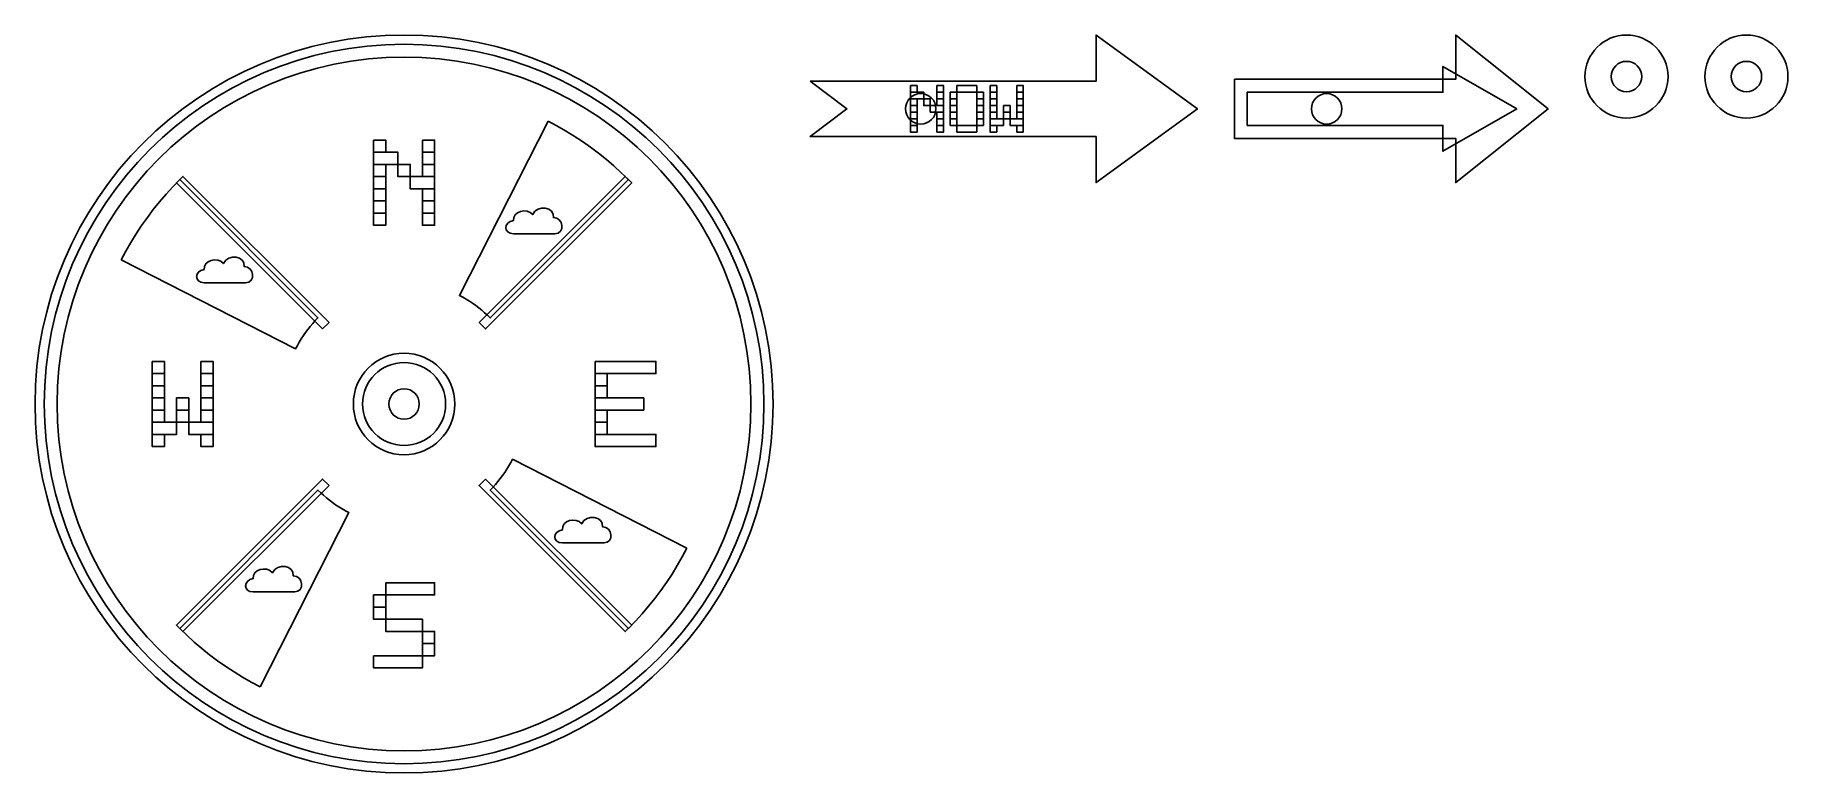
# Model space of a CAD drawing. Extents: x 4 to 194, y 4 to 84.
import ezdxf

# ---------------------------------------------------------------- set-up
doc = ezdxf.new("R2010")
doc.units = 0
doc.layers.add('CUT', color=1, linetype='CONTINUOUS')
doc.layers.add('RASTER', color=7, linetype='CONTINUOUS')

msp = doc.modelspace()

# ---------------------------------------------------------------- linework, layer by layer
at = {"layer": 'CUT'}
for points in [[(88, 79), (119, 79), (119, 84), (130, 76), (119, 68), (119, 73), (88, 73), (92, 76)], [(134, 79.2), (158, 79.2), (158, 84), (168, 76), (158, 68), (158, 72.8), (134, 72.8)]]:
    msp.add_lwpolyline(points, close=True, dxfattribs=at)
for centre, radius in [((44, 44), 40), ((176.5, 79.5), 4.5), ((189.5, 79.5), 4.5), ((176.5, 79.5), 1.65), ((189.5, 79.5), 1.65), ((100, 76), 1.65), ((144, 76), 1.65), ((44, 44), 1.65)]:
    msp.add_circle(centre, radius, dxfattribs=at)
at = {"layer": 'RASTER'}
for points in [[(134, 79.2), (158, 79.2), (158, 84), (168, 76), (158, 68), (158, 72.8), (134, 72.8)], [(135.4, 77.8), (135.4, 74.2), (156.6, 74.2), (156.6, 71.4), (164.6, 76), (156.6, 80.6), (156.6, 77.8), (135.4, 77.8)], [(98.88, 78.52), (99.6, 78.52), (99.6, 77.8), (98.88, 77.8)], [(101.76, 78.52), (102.48, 78.52), (102.48, 77.8), (101.76, 77.8)], [(103.92, 78.52), (106.08, 78.52), (106.08, 77.8), (103.92, 77.8)], [(107.52, 78.52), (108.24, 78.52), (108.24, 77.8), (107.52, 77.8)], [(110.4, 78.52), (111.12, 78.52), (111.12, 77.8), (110.4, 77.8)], [(98.88, 77.8), (100.32, 77.8), (100.32, 77.08), (98.88, 77.08)], [(98.88, 77.08), (99.6, 77.08), (99.6, 76.36), (98.88, 76.36)], [(98.88, 76.36), (99.6, 76.36), (99.6, 75.64), (98.88, 75.64)], [(100.32, 77.08), (101.04, 77.08), (101.04, 76.36), (100.32, 76.36)], [(101.04, 76.36), (102.48, 76.36), (102.48, 75.64), (101.04, 75.64)], [(101.76, 77.8), (102.48, 77.8), (102.48, 77.08), (101.76, 77.08)], [(101.76, 77.08), (102.48, 77.08), (102.48, 76.36), (101.76, 76.36)], [(103.2, 77.8), (103.92, 77.8), (103.92, 77.08), (103.2, 77.08)], [(103.2, 77.08), (103.92, 77.08), (103.92, 76.36), (103.2, 76.36)], [(103.2, 76.36), (103.92, 76.36), (103.92, 75.64), (103.2, 75.64)], [(106.08, 77.8), (106.8, 77.8), (106.8, 77.08), (106.08, 77.08)], [(106.08, 77.08), (106.8, 77.08), (106.8, 76.36), (106.08, 76.36)], [(106.08, 76.36), (106.8, 76.36), (106.8, 75.64), (106.08, 75.64)], [(107.52, 77.8), (108.24, 77.8), (108.24, 77.08), (107.52, 77.08)], [(107.52, 77.08), (108.24, 77.08), (108.24, 76.36), (107.52, 76.36)], [(107.52, 76.36), (108.24, 76.36), (108.24, 75.64), (107.52, 75.64)], [(108.96, 76.36), (109.68, 76.36), (109.68, 75.64), (108.96, 75.64)], [(110.4, 77.8), (111.12, 77.8), (111.12, 77.08), (110.4, 77.08)], [(110.4, 77.08), (111.12, 77.08), (111.12, 76.36), (110.4, 76.36)], [(110.4, 76.36), (111.12, 76.36), (111.12, 75.64), (110.4, 75.64)], [(59.617, 74.651), (60.572, 74.145), (61.511, 73.61), (62.432, 73.045), (63.336, 72.452), (64.22, 71.83), (65.084, 71.181), (65.927, 70.506), (66.749, 69.804), (67.548, 69.077), (68.324, 68.324), (53.334, 53.334), (53.036, 53.622), (52.729, 53.901), (52.414, 54.171), (52.09, 54.43), (51.759, 54.679), (51.42, 54.917), (51.073, 55.145), (50.719, 55.362), (50.359, 55.567), (49.993, 55.761)], [(98.88, 75.64), (99.6, 75.64), (99.6, 74.92), (98.88, 74.92)], [(98.88, 74.92), (99.6, 74.92), (99.6, 74.2), (98.88, 74.2)], [(98.88, 74.2), (99.6, 74.2), (99.6, 73.48), (98.88, 73.48)], [(101.76, 75.64), (102.48, 75.64), (102.48, 74.92), (101.76, 74.92)], [(101.76, 74.92), (102.48, 74.92), (102.48, 74.2), (101.76, 74.2)], [(101.76, 74.2), (102.48, 74.2), (102.48, 73.48), (101.76, 73.48)], [(103.2, 75.64), (103.92, 75.64), (103.92, 74.92), (103.2, 74.92)], [(103.2, 74.92), (103.92, 74.92), (103.92, 74.2), (103.2, 74.2)], [(103.92, 74.2), (106.08, 74.2), (106.08, 73.48), (103.92, 73.48)], [(106.08, 75.64), (106.8, 75.64), (106.8, 74.92), (106.08, 74.92)], [(106.08, 74.92), (106.8, 74.92), (106.8, 74.2), (106.08, 74.2)], [(107.52, 75.64), (108.24, 75.64), (108.24, 74.92), (107.52, 74.92)], [(107.52, 74.92), (108.96, 74.92), (108.96, 74.2), (107.52, 74.2)], [(107.52, 74.2), (108.24, 74.2), (108.24, 73.48), (107.52, 73.48)], [(108.96, 75.64), (109.68, 75.64), (109.68, 74.92), (108.96, 74.92)], [(109.68, 74.92), (111.12, 74.92), (111.12, 74.2), (109.68, 74.2)], [(110.4, 75.64), (111.12, 75.64), (111.12, 74.92), (110.4, 74.92)], [(110.4, 74.2), (111.12, 74.2), (111.12, 73.48), (110.4, 73.48)], [(40.7, 72.62), (42.02, 72.62), (42.02, 71.3), (40.7, 71.3)], [(45.98, 72.62), (47.3, 72.62), (47.3, 71.3), (45.98, 71.3)], [(40.7, 71.3), (43.34, 71.3), (43.34, 69.98), (40.7, 69.98)], [(45.98, 71.3), (47.3, 71.3), (47.3, 69.98), (45.98, 69.98)], [(35.161, 52.132), (19.322, 67.971), (20.029, 68.678), (35.868, 52.839)], [(40.7, 69.98), (42.02, 69.98), (42.02, 68.66), (40.7, 68.66)], [(40.7, 68.66), (42.02, 68.66), (42.02, 67.34), (40.7, 67.34)], [(43.34, 69.98), (44.66, 69.98), (44.66, 68.66), (43.34, 68.66)], [(44.66, 68.66), (47.3, 68.66), (47.3, 67.34), (44.66, 67.34)], [(45.98, 69.98), (47.3, 69.98), (47.3, 68.66), (45.98, 68.66)], [(52.132, 52.839), (67.971, 68.678), (68.678, 67.971), (52.839, 52.132)], [(13.349, 59.617), (13.855, 60.572), (14.39, 61.511), (14.955, 62.432), (15.548, 63.336), (16.17, 64.22), (16.819, 65.084), (17.494, 65.927), (18.196, 66.749), (18.923, 67.548), (19.676, 68.324), (34.666, 53.334), (34.378, 53.036), (34.099, 52.729), (33.829, 52.414), (33.57, 52.09), (33.321, 51.759), (33.083, 51.42), (32.855, 51.073), (32.638, 50.719), (32.433, 50.359), (32.239, 49.993)], [(40.7, 67.34), (42.02, 67.34), (42.02, 66.02), (40.7, 66.02)], [(45.98, 67.34), (47.3, 67.34), (47.3, 66.02), (45.98, 66.02)], [(40.7, 66.02), (42.02, 66.02), (42.02, 64.7), (40.7, 64.7)], [(40.7, 64.7), (42.02, 64.7), (42.02, 63.38), (40.7, 63.38)], [(45.98, 66.02), (47.3, 66.02), (47.3, 64.7), (45.98, 64.7)], [(45.98, 64.7), (47.3, 64.7), (47.3, 63.38), (45.98, 63.38)], [(55.867, 62.456), (60.347, 62.456), (60.707, 62.532), (60.952, 62.731), (61.084, 63.013), (61.107, 63.336), (61.025, 63.66), (60.842, 63.941), (60.561, 64.141), (60.187, 64.216), (60.156, 64.598), (59.972, 64.896), (59.675, 65.105), (59.307, 65.216), (58.909, 65.223), (58.522, 65.116), (58.187, 64.89), (57.947, 64.536), (57.667, 64.778), (57.329, 64.909), (56.965, 64.939), (56.607, 64.876), (56.286, 64.732), (56.034, 64.514), (55.884, 64.232), (55.867, 63.896), (55.499, 63.789), (55.237, 63.604), (55.079, 63.37), (55.027, 63.116), (55.079, 62.87), (55.237, 62.659), (55.499, 62.512), (55.867, 62.456)], [(22.344, 57.147), (26.824, 57.147), (27.184, 57.222), (27.429, 57.422), (27.56, 57.704), (27.584, 58.027), (27.502, 58.35), (27.319, 58.632), (27.038, 58.831), (26.664, 58.907), (26.633, 59.288), (26.449, 59.587), (26.152, 59.796), (25.784, 59.907), (25.385, 59.913), (24.999, 59.807), (24.664, 59.581), (24.424, 59.227), (24.144, 59.468), (23.806, 59.599), (23.442, 59.629), (23.084, 59.567), (22.763, 59.422), (22.511, 59.204), (22.361, 58.923), (22.344, 58.587), (21.976, 58.479), (21.714, 58.294), (21.556, 58.061), (21.504, 57.807), (21.556, 57.56), (21.714, 57.349), (21.976, 57.202), (22.344, 57.147)], [(16.7, 48.62), (18.02, 48.62), (18.02, 47.3), (16.7, 47.3)], [(21.98, 48.62), (23.3, 48.62), (23.3, 47.3), (21.98, 47.3)], [(64.7, 48.62), (71.3, 48.62), (71.3, 47.3), (64.7, 47.3)], [(16.7, 47.3), (18.02, 47.3), (18.02, 45.98), (16.7, 45.98)], [(16.7, 45.98), (18.02, 45.98), (18.02, 44.66), (16.7, 44.66)], [(21.98, 47.3), (23.3, 47.3), (23.3, 45.98), (21.98, 45.98)], [(21.98, 45.98), (23.3, 45.98), (23.3, 44.66), (21.98, 44.66)], [(64.7, 47.3), (66.02, 47.3), (66.02, 45.98), (64.7, 45.98)], [(64.7, 45.98), (66.02, 45.98), (66.02, 44.66), (64.7, 44.66)], [(16.7, 44.66), (18.02, 44.66), (18.02, 43.34), (16.7, 43.34)], [(19.34, 44.66), (20.66, 44.66), (20.66, 43.34), (19.34, 43.34)], [(21.98, 44.66), (23.3, 44.66), (23.3, 43.34), (21.98, 43.34)], [(64.7, 44.66), (69.98, 44.66), (69.98, 43.34), (64.7, 43.34)], [(16.7, 43.34), (18.02, 43.34), (18.02, 42.02), (16.7, 42.02)], [(16.7, 42.02), (19.34, 42.02), (19.34, 40.7), (16.7, 40.7)], [(19.34, 43.34), (20.66, 43.34), (20.66, 42.02), (19.34, 42.02)], [(20.66, 42.02), (23.3, 42.02), (23.3, 40.7), (20.66, 40.7)], [(21.98, 43.34), (23.3, 43.34), (23.3, 42.02), (21.98, 42.02)], [(64.7, 43.34), (66.02, 43.34), (66.02, 42.02), (64.7, 42.02)], [(64.7, 42.02), (66.02, 42.02), (66.02, 40.7), (64.7, 40.7)], [(16.7, 40.7), (18.02, 40.7), (18.02, 39.38), (16.7, 39.38)], [(21.98, 40.7), (23.3, 40.7), (23.3, 39.38), (21.98, 39.38)], [(64.7, 40.7), (71.3, 40.7), (71.3, 39.38), (64.7, 39.38)], [(74.651, 28.383), (74.145, 27.428), (73.61, 26.489), (73.045, 25.568), (72.452, 24.664), (71.83, 23.78), (71.181, 22.916), (70.506, 22.073), (69.804, 21.251), (69.077, 20.452), (68.324, 19.676), (53.334, 34.666), (53.622, 34.964), (53.901, 35.271), (54.171, 35.586), (54.43, 35.91), (54.679, 36.241), (54.917, 36.58), (55.145, 36.927), (55.362, 37.281), (55.567, 37.641), (55.761, 38.007)], [(35.868, 35.161), (20.029, 19.322), (19.322, 20.029), (35.161, 35.868)], [(28.383, 13.349), (27.428, 13.855), (26.489, 14.39), (25.568, 14.955), (24.664, 15.548), (23.78, 16.17), (22.916, 16.819), (22.073, 17.494), (21.251, 18.196), (20.452, 18.923), (19.676, 19.676), (34.666, 34.666), (34.964, 34.378), (35.271, 34.099), (35.586, 33.829), (35.91, 33.57), (36.241, 33.321), (36.58, 33.083), (36.927, 32.855), (37.281, 32.638), (37.641, 32.433), (38.007, 32.239)], [(52.839, 35.868), (68.678, 20.029), (67.971, 19.322), (52.132, 35.161)], [(61.176, 28.933), (65.656, 28.933), (66.017, 29.009), (66.261, 29.208), (66.393, 29.49), (66.416, 29.813), (66.335, 30.136), (66.151, 30.418), (65.871, 30.618), (65.496, 30.693), (65.466, 31.074), (65.281, 31.373), (64.985, 31.582), (64.616, 31.693), (64.218, 31.699), (63.831, 31.593), (63.497, 31.367), (63.256, 31.013), (62.977, 31.255), (62.639, 31.386), (62.275, 31.415), (61.916, 31.353), (61.595, 31.208), (61.344, 30.991), (61.194, 30.709), (61.176, 30.373), (60.809, 30.265), (60.546, 30.081), (60.389, 29.847), (60.336, 29.593), (60.389, 29.347), (60.546, 29.136), (60.809, 28.988), (61.176, 28.933)], [(27.653, 23.624), (32.133, 23.624), (32.494, 23.699), (32.738, 23.899), (32.87, 24.18), (32.893, 24.504), (32.811, 24.827), (32.628, 25.109), (32.348, 25.308), (31.973, 25.384), (31.943, 25.765), (31.758, 26.064), (31.461, 26.272), (31.093, 26.384), (30.695, 26.39), (30.308, 26.284), (29.974, 26.057), (29.733, 25.704), (29.453, 25.945), (29.116, 26.076), (28.752, 26.106), (28.393, 26.044), (28.072, 25.899), (27.821, 25.681), (27.67, 25.4), (27.653, 25.064), (27.286, 24.956), (27.023, 24.771), (26.866, 24.538), (26.813, 24.284), (26.866, 24.037), (27.023, 23.826), (27.286, 23.679), (27.653, 23.624)], [(40.7, 23.3), (42.02, 23.3), (42.02, 21.98), (40.7, 21.98)], [(42.02, 24.62), (47.3, 24.62), (47.3, 23.3), (42.02, 23.3)], [(40.7, 21.98), (42.02, 21.98), (42.02, 20.66), (40.7, 20.66)], [(42.02, 20.66), (45.98, 20.66), (45.98, 19.34), (42.02, 19.34)], [(45.98, 19.34), (47.3, 19.34), (47.3, 18.02), (45.98, 18.02)], [(45.98, 18.02), (47.3, 18.02), (47.3, 16.7), (45.98, 16.7)], [(40.7, 16.7), (45.98, 16.7), (45.98, 15.38), (40.7, 15.38)]]:
    msp.add_lwpolyline(points, close=True, dxfattribs=at)
for radius in [39, 37.6, 5.5, 4.5]:
    msp.add_circle((44, 44), radius, dxfattribs=at)

doc.saveas('drawing.dxf')
